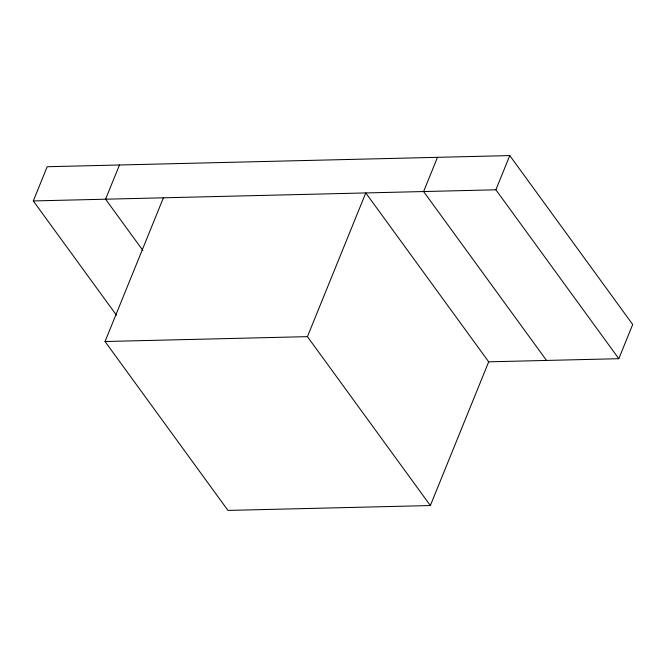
<?xml version="1.0" encoding="UTF-8"?>
<svg xmlns="http://www.w3.org/2000/svg" width="666" height="666" viewBox="0 0 666 666"><rect width="100%" height="100%" fill="white"/><g stroke="black" fill="none" stroke-linecap="round" stroke-linejoin="round"><path stroke-width="1" d="M116.467 315.218L33.3 200.941L47.194 166.725L509.781 155.586L632.7 324.484L618.806 358.699L488.328 361.838M119.472 164.985L105.578 199.201L142.882 250.458M430.353 505.544L307.434 336.646L365.784 192.932L488.702 361.829L430.353 505.544L227.963 510.414L105.045 341.516L163.403 197.81M437.504 157.326L423.609 191.542L546.528 360.439M618.806 358.699L495.887 189.802L509.781 155.586M33.3 200.941L495.887 189.802M105.045 341.516L307.434 336.646"/></g></svg>
